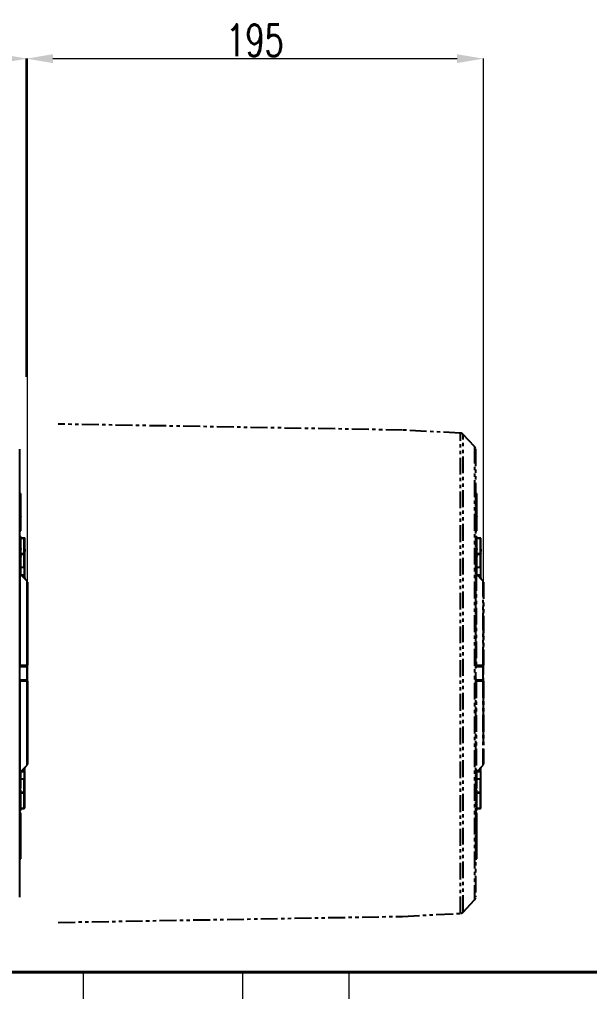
# Model space of a CAD drawing. Header units: millimetres. Extents: x 2379 to 4059, y 879 to 2067.
# Drawn here: x 3435.1 to 3649.5, y 1071.8 to 1437.6 of the extents above; entities that cross this region are included whole.
import ezdxf

# ---------------------------------------------------------------- set-up
doc = ezdxf.new("R2010")
doc.units = ezdxf.units.MM
doc.linetypes.add('PHANTOM', pattern=[12.7, 6.35, -1.27, 1.27, -1.27, 1.27, -1.27])
for name, color, linetype, lineweight in [('AM_5', 3, 'Continuous', 25), ('粗实线', 7, 'Continuous', 40), ('细实线', 3, 'Continuous', 13)]:
    doc.layers.add(name, color=color, linetype=linetype, lineweight=lineweight)
doc.styles.add('SLDTEXTSTYLE1', font='txt.shx', dxfattribs={"width": 0.7, "bigfont": 'gbcbig.shx'})
doc.dimstyles.new('SLDDIMSTYLE12$0', dxfattribs={"dimtxt": 12, "dimasz": 10, "dimexe": 0, "dimexo": 0.0625, "dimgap": 0.875, "dimtad": 1, "dimdec": 1, "dimlfac": 1.8, "dimrnd": 1e-09, "dimzin": 12, "dimdsep": 46, "dimtxsty": 'SLDTEXTSTYLE1', "dimcen": 0.09, "dimdle": 8.16, "dimclrd": 3, "dimclre": 3, "dimadec": 0, "dimazin": 3, "dimtfac": 1, "dimtdec": 1, "dimtofl": 0, "dimtmove": 0, "dimatfit": 3, "dimfxl": 0, "dimfrac": 2, "dimtolj": 1, "dimlwd": 5, "dimlwe": 5, "dimarcsym": 0})

# ---------------------------------------------------------------- blocks, each defined once
blk = doc.blocks.new('*D28')
at = {"layer": 'AM_5', "color": 3, "lineweight": 5, "transparency": 16777216}
blk.add_line((3266.08, 1303.08), (3266.08, 1422.83), dxfattribs=at)
at = {"layer": 'AM_5', "color": 3, "linetype": 'Continuous', "lineweight": 5, "transparency": 16777216}
for p, q in [((3276.08, 1422.83), (3428.08, 1422.83)), ((3438.08, 1225.93), (3438.08, 1422.83))]:
    blk.add_line(p, q, dxfattribs=at)
at = {"layer": 'AM_5', "color": 3, "transparency": 16777216}
for points in [[(3276.08, 1424.5), (3276.08, 1421.17), (3266.08, 1422.83)], [(3428.08, 1424.5), (3428.08, 1421.17), (3438.08, 1422.83)]]:
    blk.add_solid(points, dxfattribs=at)
at = {"layer": 'Defpoints', "color": 0, "transparency": 16777216}
for p in [(3438.08, 1422.83), (3266.08, 1303.02), (3438.08, 1225.87)]:
    blk.add_point(p, dxfattribs=at)
at = {"layer": 'AM_5', "color": 0, "transparency": 16777216, "insert": (3352.08, 1429.71), "char_height": 12, "attachment_point": 5, "style": 'SLDTEXTSTYLE1'}
blk.add_mtext('\\A1;175', dxfattribs=at)
blk = doc.blocks.new('*D30')
at = {"layer": 'AM_5', "color": 3, "lineweight": 5, "transparency": 16777216}
blk.add_line((3437.63, 1303.08), (3437.63, 1422.83), dxfattribs=at)
at = {"layer": 'AM_5', "color": 3, "linetype": 'Continuous', "lineweight": 5, "transparency": 16777216}
for p, q in [((3447.63, 1422.83), (3599.63, 1422.83)), ((3609.63, 1225.93), (3609.63, 1422.83))]:
    blk.add_line(p, q, dxfattribs=at)
at = {"layer": 'AM_5', "color": 3, "transparency": 16777216}
for points in [[(3447.63, 1424.5), (3447.63, 1421.17), (3437.63, 1422.83)], [(3599.63, 1424.5), (3599.63, 1421.17), (3609.63, 1422.83)]]:
    blk.add_solid(points, dxfattribs=at)
at = {"layer": 'Defpoints', "color": 0, "transparency": 16777216}
for p in [(3609.63, 1422.83), (3437.63, 1303.02), (3609.63, 1225.87)]:
    blk.add_point(p, dxfattribs=at)
at = {"layer": 'AM_5', "color": 0, "transparency": 16777216, "insert": (3523.63, 1429.71), "char_height": 12, "attachment_point": 5, "style": 'SLDTEXTSTYLE1'}
blk.add_mtext('\\A1;195', dxfattribs=at)

msp = doc.modelspace()

# ---------------------------------------------------------------- linework, layer by layer
at = {"color": 7, "linetype": 'PHANTOM', "lineweight": 25}
for p, q in [((3579.157, 1283.056), (3449.631, 1285.317)), ((3600.885, 1281.917), (3579.157, 1283.056)), ((3606.219, 1276.895), (3601.895, 1281.452)), ((3606.631, 1259.266), (3607.131, 1259.266)), ((3606.631, 1258.756), (3607.131, 1258.756)), ((3607.131, 1258.756), (3607.131, 1259.266)), ((3607.131, 1257.926), (3607.131, 1258.756)), ((3606.631, 1257.926), (3607.131, 1257.926)), ((3606.631, 1257.862), (3607.131, 1257.862)), ((3606.631, 1256.969), (3607.131, 1256.969)), ((3606.631, 1255.054), (3607.131, 1255.054)), ((3607.131, 1256.969), (3607.131, 1257.862)), ((3607.131, 1254.033), (3607.131, 1255.054)), ((3606.631, 1254.033), (3607.131, 1254.033)), ((3606.631, 1253.905), (3607.131, 1253.905)), ((3607.131, 1254.16), (3607.131, 1254.156)), ((3607.131, 1253.905), (3607.131, 1254.033)), ((3607.131, 1250.586), (3607.131, 1253.905)), ((3606.631, 1250.586), (3607.131, 1250.586)), ((3606.631, 1249.565), (3607.131, 1249.565)), ((3606.631, 1249.437), (3607.131, 1249.437)), ((3607.131, 1249.565), (3607.131, 1250.586)), ((3607.131, 1249.437), (3607.131, 1249.565)), ((3607.131, 1246.948), (3607.131, 1249.437)), ((3606.631, 1246.948), (3607.131, 1246.948)), ((3606.631, 1245.927), (3607.131, 1245.927)), ((3606.631, 1245.161), (3607.131, 1245.161)), ((3607.131, 1245.927), (3607.131, 1246.948)), ((3607.131, 1245.161), (3607.131, 1245.927)), ((3606.631, 1243.055), (3607.131, 1243.055)), ((3606.631, 1242.161), (3607.131, 1242.161)), ((3606.631, 1241.651), (3607.131, 1241.651)), ((3606.631, 1240.566), (3607.131, 1240.566)), ((3606.631, 1240.374), (3607.131, 1240.374)), ((3606.631, 1240.31), (3607.131, 1240.31)), ((3607.131, 1242.161), (3607.131, 1243.055)), ((3608.431, 1242.426), (3607.131, 1242.426)), ((3607.131, 1242.392), (3608.431, 1242.392)), ((3607.131, 1240.566), (3607.131, 1241.651)), ((3607.131, 1240.374), (3607.131, 1240.566)), ((3607.131, 1238.46), (3607.131, 1240.31)), ((3606.631, 1238.46), (3607.131, 1238.46)), ((3606.631, 1237.502), (3607.131, 1237.502)), ((3606.631, 1237.311), (3607.131, 1237.311)), ((3607.131, 1237.502), (3607.131, 1238.46)), ((3607.131, 1237.311), (3607.131, 1237.502)), ((3607.131, 1235.715), (3607.131, 1237.311)), ((3607.131, 1236.61), (3608.431, 1236.61)), ((3608.631, 1238.202), (3608.631, 1237.437)), ((3608.631, 1231.566), (3608.631, 1236.499)), ((3606.631, 1235.715), (3607.131, 1235.715)), ((3606.631, 1234.758), (3607.131, 1234.758)), ((3607.131, 1234.566), (3606.631, 1234.566)), ((3606.631, 1234.439), (3607.131, 1234.439)), ((3606.631, 1234.311), (3607.131, 1234.311)), ((3606.631, 1233.737), (3607.131, 1233.737)), ((3607.131, 1236.357), (3608.431, 1236.357)), ((3607.131, 1234.758), (3607.131, 1235.715)), ((3607.131, 1234.566), (3607.131, 1234.758)), ((3607.131, 1234.439), (3607.131, 1234.566)), ((3607.131, 1234.375), (3607.131, 1234.439)), ((3607.131, 1234.311), (3607.131, 1234.375)), ((3607.131, 1233.737), (3607.131, 1234.311)), ((3608.431, 1231.425), (3608.431, 1236.357)), ((3606.631, 1229.141), (3607.131, 1229.141)), ((3607.131, 1231.425), (3608.431, 1231.425)), ((3607.131, 1228.822), (3607.131, 1229.141)), ((3609.484, 1226.223), (3606.777, 1228.93)), ((3606.885, 1228.822), (3607.131, 1228.822)), ((3608.431, 1228.5), (3607.207, 1228.5)), ((3607.461, 1228.246), (3608.431, 1228.246)), ((3607.464, 1228.243), (3608.431, 1228.243)), ((3607.827, 1227.88), (3607.827, 1228.243)), ((3607.831, 1227.877), (3607.831, 1228.243)), ((3608.431, 1228.243), (3608.431, 1228.246)), ((3609.591, 1220.208), (3609.567, 1220.136)), ((3609.585, 1220.176), (3609.604, 1220.239)), ((3609.607, 1220.251), (3609.614, 1220.275)), ((3606.778, 1194.605), (3609.485, 1194.607)), ((3607.131, 1194.076), (3609.131, 1194.076)), ((3609.485, 1194.607), (3609.485, 1195.09)), ((3607.01, 1189.046), (3607.131, 1189.076)), ((3607.131, 1189.076), (3609.131, 1189.076)), ((3609.485, 1188.545), (3606.778, 1188.547)), ((3609.485, 1187.614), (3609.485, 1188.545)), ((3609.614, 1165.728), (3609.624, 1165.73)), ((3609.567, 1163.017), (3609.591, 1162.944)), ((3609.604, 1162.913), (3609.585, 1162.976)), ((3609.631, 1162.731), (3609.607, 1162.906)), ((3609.614, 1162.877), (3609.607, 1162.901)), ((3606.777, 1154.223), (3609.484, 1156.93)), ((3608.515, 1154.768), (3608.733, 1156.179)), ((3606.631, 1153.652), (3607.131, 1153.652)), ((3606.631, 1152.507), (3607.131, 1152.507)), ((3607.131, 1153.652), (3607.131, 1154.576)), ((3607.131, 1152.507), (3607.131, 1153.652)), ((3607.131, 1149.488), (3607.131, 1152.507)), ((3607.206, 1154.652), (3608.431, 1154.652)), ((3608.431, 1154.905), (3607.46, 1154.905)), ((3608.431, 1154.908), (3607.463, 1154.908)), ((3607.827, 1154.908), (3607.827, 1155.273)), ((3607.831, 1154.908), (3607.831, 1155.276)), ((3608.431, 1154.905), (3608.431, 1154.908)), ((3607.131, 1149.488), (3606.631, 1149.488)), ((3608.431, 1151.727), (3607.131, 1151.727)), ((3608.431, 1146.794), (3608.431, 1151.727)), ((3608.631, 1146.653), (3608.631, 1151.585)), ((3606.631, 1148.2), (3607.131, 1148.2)), ((3606.631, 1147.675), (3607.131, 1147.675)), ((3606.631, 1146.828), (3607.131, 1146.828)), ((3607.131, 1146.828), (3607.131, 1147.675)), ((3607.131, 1144.153), (3607.131, 1146.828)), ((3607.131, 1146.794), (3608.431, 1146.794)), ((3607.131, 1146.541), (3608.431, 1146.541)), ((3608.631, 1143.514), (3608.631, 1146.653)), ((3606.631, 1144.153), (3607.131, 1144.153)), ((3608.631, 1140.925), (3608.631, 1143.514)), ((3606.631, 1139.968), (3607.131, 1139.968)), ((3606.631, 1139.008), (3607.131, 1139.008)), ((3606.631, 1137.865), (3607.131, 1137.865)), ((3607.131, 1140.76), (3608.431, 1140.76)), ((3607.131, 1140.725), (3608.431, 1140.725)), ((3607.131, 1135.404), (3607.131, 1137.865)), ((3606.631, 1135.404), (3607.131, 1135.404)), ((3606.631, 1134.259), (3607.131, 1134.259)), ((3607.131, 1134.259), (3607.131, 1135.404)), ((3607.131, 1131.241), (3607.131, 1134.259)), ((3606.631, 1131.241), (3607.131, 1131.241)), ((3606.631, 1129.962), (3607.131, 1129.962)), ((3606.631, 1128.717), (3607.131, 1128.717)), ((3606.631, 1125.309), (3607.131, 1125.309)), ((3607.131, 1121.697), (3607.131, 1125.309)), ((3606.631, 1121.697), (3607.131, 1121.697)), ((3601.895, 1101.701), (3606.219, 1106.257)), ((3579.157, 1100.097), (3600.885, 1101.235)), ((3449.631, 1097.836), (3579.157, 1100.097))]:
    msp.add_line(p, q, dxfattribs=at)
at = {"color": 7, "linetype": 'Continuous', "lineweight": 25}
for p, q in [((3435.082, 1259.266), (3435.582, 1259.266)), ((3435.082, 1258.756), (3435.582, 1258.756)), ((3435.582, 1258.756), (3435.582, 1259.266)), ((3435.582, 1257.926), (3435.582, 1258.756)), ((3435.082, 1257.926), (3435.582, 1257.926)), ((3435.082, 1257.862), (3435.582, 1257.862)), ((3435.082, 1256.969), (3435.582, 1256.969)), ((3435.082, 1255.054), (3435.582, 1255.054)), ((3435.582, 1256.969), (3435.582, 1257.862)), ((3435.582, 1254.033), (3435.582, 1255.054)), ((3435.082, 1254.033), (3435.582, 1254.033)), ((3435.082, 1253.905), (3435.582, 1253.905)), ((3435.582, 1254.16), (3435.582, 1254.156)), ((3435.582, 1253.905), (3435.582, 1254.033)), ((3435.582, 1250.586), (3435.582, 1253.905)), ((3435.082, 1250.586), (3435.582, 1250.586)), ((3435.082, 1249.565), (3435.582, 1249.565)), ((3435.082, 1249.437), (3435.582, 1249.437)), ((3435.582, 1249.565), (3435.582, 1250.586)), ((3435.582, 1249.437), (3435.582, 1249.565)), ((3435.582, 1246.948), (3435.582, 1249.437)), ((3435.082, 1246.948), (3435.582, 1246.948)), ((3435.082, 1245.927), (3435.582, 1245.927)), ((3435.082, 1245.161), (3435.582, 1245.161)), ((3435.582, 1245.927), (3435.582, 1246.948)), ((3435.582, 1245.161), (3435.582, 1245.927)), ((3435.082, 1243.055), (3435.582, 1243.055)), ((3435.082, 1242.161), (3435.582, 1242.161)), ((3435.082, 1241.651), (3435.582, 1241.651)), ((3435.082, 1240.566), (3435.582, 1240.566)), ((3435.082, 1240.374), (3435.582, 1240.374)), ((3435.082, 1240.31), (3435.582, 1240.31)), ((3435.582, 1242.161), (3435.582, 1243.055)), ((3436.882, 1242.426), (3435.582, 1242.426)), ((3435.582, 1242.392), (3436.882, 1242.392)), ((3435.582, 1240.566), (3435.582, 1241.651)), ((3435.582, 1240.374), (3435.582, 1240.566)), ((3435.582, 1238.46), (3435.582, 1240.31)), ((3435.082, 1238.46), (3435.582, 1238.46)), ((3435.082, 1237.502), (3435.582, 1237.502)), ((3435.082, 1237.311), (3435.582, 1237.311)), ((3435.582, 1237.502), (3435.582, 1238.46)), ((3435.582, 1237.311), (3435.582, 1237.502)), ((3435.582, 1235.715), (3435.582, 1237.311)), ((3435.582, 1236.61), (3436.882, 1236.61)), ((3437.082, 1238.202), (3437.082, 1237.437)), ((3437.082, 1231.566), (3437.082, 1236.499)), ((3435.082, 1235.715), (3435.582, 1235.715)), ((3435.082, 1234.758), (3435.582, 1234.758)), ((3435.582, 1234.566), (3435.082, 1234.566)), ((3435.082, 1234.439), (3435.582, 1234.439)), ((3435.082, 1234.311), (3435.582, 1234.311)), ((3435.082, 1233.737), (3435.582, 1233.737)), ((3435.582, 1236.357), (3436.882, 1236.357)), ((3435.582, 1234.758), (3435.582, 1235.715)), ((3435.582, 1234.566), (3435.582, 1234.758)), ((3435.582, 1234.439), (3435.582, 1234.566)), ((3435.582, 1234.375), (3435.582, 1234.439)), ((3435.582, 1234.311), (3435.582, 1234.375)), ((3435.582, 1233.737), (3435.582, 1234.311)), ((3436.882, 1231.425), (3436.882, 1236.357)), ((3435.082, 1229.141), (3435.582, 1229.141)), ((3435.582, 1231.425), (3436.882, 1231.425)), ((3435.582, 1228.822), (3435.582, 1229.141)), ((3437.936, 1226.223), (3435.229, 1228.93)), ((3435.337, 1228.822), (3435.582, 1228.822)), ((3436.882, 1228.5), (3435.659, 1228.5)), ((3435.912, 1228.246), (3436.882, 1228.246)), ((3435.916, 1228.243), (3436.882, 1228.243)), ((3436.279, 1227.88), (3436.279, 1228.243)), ((3436.282, 1227.877), (3436.282, 1228.243)), ((3436.882, 1228.243), (3436.882, 1228.246)), ((3438.043, 1220.208), (3438.018, 1220.136)), ((3438.037, 1220.176), (3438.055, 1220.239)), ((3438.059, 1220.251), (3438.066, 1220.275)), ((3435.229, 1194.605), (3437.936, 1194.607)), ((3435.583, 1194.076), (3437.583, 1194.076)), ((3437.936, 1194.607), (3437.936, 1195.09)), ((3435.461, 1189.046), (3435.583, 1189.076)), ((3435.583, 1189.076), (3437.583, 1189.076)), ((3437.936, 1188.545), (3435.229, 1188.547)), ((3437.936, 1187.614), (3437.936, 1188.545)), ((3438.066, 1165.728), (3438.076, 1165.73)), ((3438.018, 1163.017), (3438.043, 1162.944)), ((3438.055, 1162.913), (3438.037, 1162.976)), ((3438.082, 1162.731), (3438.058, 1162.906)), ((3438.066, 1162.877), (3438.059, 1162.901)), ((3435.229, 1154.223), (3437.936, 1156.93)), ((3436.967, 1154.768), (3437.185, 1156.179)), ((3435.082, 1153.652), (3435.582, 1153.652)), ((3435.082, 1152.507), (3435.582, 1152.507)), ((3435.582, 1153.652), (3435.582, 1154.576)), ((3435.582, 1152.507), (3435.582, 1153.652)), ((3435.582, 1149.488), (3435.582, 1152.507)), ((3435.658, 1154.652), (3436.882, 1154.652)), ((3436.882, 1154.905), (3435.911, 1154.905)), ((3436.882, 1154.908), (3435.915, 1154.908)), ((3436.279, 1154.908), (3436.279, 1155.273)), ((3436.282, 1154.908), (3436.282, 1155.276)), ((3436.882, 1154.905), (3436.882, 1154.908)), ((3435.582, 1149.488), (3435.082, 1149.488)), ((3436.882, 1151.727), (3435.582, 1151.727)), ((3436.882, 1146.794), (3436.882, 1151.727)), ((3437.082, 1146.653), (3437.082, 1151.585)), ((3435.082, 1148.2), (3435.582, 1148.2)), ((3435.082, 1147.675), (3435.582, 1147.675)), ((3435.082, 1146.828), (3435.582, 1146.828)), ((3435.582, 1146.828), (3435.582, 1147.675)), ((3435.582, 1144.153), (3435.582, 1146.828)), ((3435.582, 1146.794), (3436.882, 1146.794)), ((3435.582, 1146.541), (3436.882, 1146.541)), ((3437.082, 1143.514), (3437.082, 1146.653)), ((3435.082, 1144.153), (3435.582, 1144.153)), ((3437.082, 1140.925), (3437.082, 1143.514)), ((3435.082, 1139.968), (3435.582, 1139.968)), ((3435.082, 1139.008), (3435.582, 1139.008)), ((3435.082, 1137.865), (3435.582, 1137.865)), ((3435.582, 1140.76), (3436.882, 1140.76)), ((3435.582, 1140.725), (3436.882, 1140.725)), ((3435.582, 1135.404), (3435.582, 1137.865)), ((3435.082, 1135.404), (3435.582, 1135.404)), ((3435.082, 1134.259), (3435.582, 1134.259)), ((3435.582, 1134.259), (3435.582, 1135.404)), ((3435.582, 1131.241), (3435.582, 1134.259)), ((3435.082, 1131.241), (3435.582, 1131.241)), ((3435.082, 1129.962), (3435.582, 1129.962)), ((3435.082, 1128.717), (3435.582, 1128.717)), ((3435.082, 1125.309), (3435.582, 1125.309)), ((3435.582, 1121.697), (3435.582, 1125.309)), ((3435.082, 1121.697), (3435.582, 1121.697))]:
    msp.add_line(p, q, dxfattribs=at)
at = {"color": 7, "linetype": 'PHANTOM', "lineweight": 25, "flags": 128}
for points in [[(3600.885, 1101.235), (3600.885, 1101.244), (3600.885, 1101.496), (3600.885, 1102.098), (3600.885, 1103.046), (3600.886, 1104.338), (3600.886, 1105.968), (3600.886, 1107.931), (3600.886, 1110.217), (3600.886, 1112.819), (3600.886, 1115.727), (3600.886, 1118.928), (3600.886, 1122.412), (3600.886, 1126.163), (3600.886, 1130.169), (3600.886, 1134.412), (3600.886, 1138.877), (3600.886, 1143.546), (3600.886, 1148.402), (3600.886, 1153.425), (3600.886, 1158.596), (3600.886, 1163.895), (3600.886, 1169.301), (3600.886, 1174.794), (3600.886, 1180.352), (3600.886, 1185.953), (3600.886, 1191.576), (3600.886, 1197.199), (3600.886, 1202.8), (3600.886, 1208.358), (3600.886, 1213.851), (3600.886, 1219.257), (3600.886, 1224.556), (3600.886, 1229.727), (3600.886, 1234.75), (3600.886, 1239.606), (3600.886, 1244.275), (3600.886, 1248.74), (3600.886, 1252.984), (3600.886, 1256.989), (3600.886, 1260.74), (3600.886, 1264.224), (3600.886, 1267.425), (3600.886, 1270.333), (3600.886, 1272.935), (3600.886, 1275.222), (3600.886, 1277.184), (3600.886, 1278.814), (3600.885, 1280.106), (3600.885, 1281.055), (3600.885, 1281.656), (3600.885, 1281.908), (3600.885, 1281.917)], [(3601.895, 1101.701), (3601.895, 1101.712), (3601.895, 1101.985), (3601.895, 1102.618), (3601.895, 1103.609), (3601.895, 1104.955), (3601.895, 1106.649), (3601.895, 1108.685), (3601.895, 1111.054), (3601.895, 1113.748), (3601.895, 1116.755), (3601.895, 1120.063), (3601.895, 1123.659), (3601.895, 1127.529), (3601.895, 1131.656), (3601.895, 1136.025), (3601.895, 1140.617), (3601.895, 1145.415), (3601.895, 1150.398), (3601.895, 1155.547), (3601.895, 1160.841), (3601.895, 1166.259), (3601.895, 1171.778), (3601.895, 1177.378), (3601.895, 1183.034), (3601.895, 1188.725), (3601.895, 1194.427), (3601.895, 1200.118), (3601.895, 1205.775), (3601.895, 1211.374), (3601.895, 1216.894), (3601.895, 1222.311), (3601.895, 1227.605), (3601.895, 1232.754), (3601.895, 1237.738), (3601.895, 1242.535), (3601.895, 1247.127), (3601.895, 1251.496), (3601.895, 1255.623), (3601.895, 1259.493), (3601.895, 1263.089), (3601.895, 1266.397), (3601.895, 1269.404), (3601.895, 1272.098), (3601.895, 1274.468), (3601.895, 1276.504), (3601.895, 1278.198), (3601.895, 1279.543), (3601.895, 1280.534), (3601.895, 1281.167), (3601.895, 1281.44), (3601.895, 1281.452)], [(3606.219, 1276.895), (3606.219, 1276.888), (3606.219, 1276.634), (3606.219, 1276.022), (3606.219, 1275.055), (3606.219, 1273.737), (3606.219, 1272.072), (3606.219, 1270.069), (3606.219, 1267.736), (3606.219, 1265.081), (3606.219, 1262.118), (3606.219, 1258.857), (3606.219, 1255.313), (3606.219, 1251.501), (3606.219, 1247.437), (3606.219, 1243.137), (3606.219, 1238.62), (3606.219, 1233.906), (3606.219, 1229.013), (3606.219, 1223.963), (3606.219, 1218.776), (3606.219, 1213.475), (3606.219, 1208.081), (3606.219, 1202.618), (3606.219, 1197.109), (3606.219, 1191.576), (3606.219, 1186.043), (3606.219, 1180.534), (3606.219, 1175.071), (3606.219, 1169.678), (3606.219, 1164.376), (3606.219, 1159.19), (3606.219, 1154.139), (3606.219, 1149.246), (3606.219, 1144.532), (3606.219, 1140.015), (3606.219, 1135.716), (3606.219, 1131.651), (3606.219, 1127.839), (3606.219, 1124.295), (3606.219, 1121.035), (3606.219, 1118.071), (3606.219, 1115.417), (3606.219, 1113.083), (3606.219, 1111.08), (3606.219, 1109.416), (3606.219, 1108.097), (3606.219, 1107.13), (3606.219, 1106.518), (3606.219, 1106.265), (3606.219, 1106.257)], [(3608.431, 1242.392), (3608.431, 1242.409), (3608.431, 1242.42), (3608.431, 1242.426), (3608.431, 1242.426)], [(3608.431, 1236.61), (3608.431, 1237.448), (3608.431, 1238.257), (3608.431, 1239.034), (3608.431, 1239.779), (3608.431, 1240.488), (3608.431, 1241.161), (3608.431, 1241.796), (3608.431, 1242.392)], [(3608.431, 1236.61), (3608.47, 1236.608), (3608.507, 1236.602), (3608.542, 1236.592), (3608.572, 1236.578), (3608.597, 1236.561), (3608.615, 1236.541), (3608.627, 1236.52), (3608.631, 1236.499)], [(3608.431, 1236.357), (3608.431, 1236.383), (3608.431, 1236.413), (3608.431, 1236.446), (3608.431, 1236.479), (3608.431, 1236.514), (3608.431, 1236.548), (3608.431, 1236.58), (3608.431, 1236.61)], [(3608.431, 1231.425), (3608.431, 1231.127), (3608.431, 1230.797), (3608.431, 1230.442), (3608.431, 1230.066), (3608.431, 1229.678), (3608.431, 1229.282), (3608.431, 1228.888), (3608.431, 1228.5)], [(3606.777, 1228.93), (3606.777, 1228.848), (3606.777, 1228.406), (3606.777, 1227.583), (3606.777, 1226.387), (3606.777, 1224.833), (3606.777, 1222.934), (3606.777, 1220.712), (3606.778, 1218.189), (3606.778, 1215.39), (3606.778, 1212.346), (3606.778, 1209.087), (3606.778, 1205.647), (3606.778, 1202.062), (3606.778, 1198.369), (3606.778, 1194.605)], [(3608.431, 1228.305), (3608.431, 1228.325), (3608.431, 1228.347), (3608.431, 1228.37), (3608.431, 1228.395), (3608.431, 1228.421), (3608.431, 1228.448), (3608.431, 1228.474), (3608.431, 1228.5)], [(3608.431, 1228.246), (3608.431, 1228.248), (3608.431, 1228.251), (3608.431, 1228.256), (3608.431, 1228.263), (3608.431, 1228.271), (3608.431, 1228.281), (3608.431, 1228.292), (3608.431, 1228.305)], [(3608.734, 1226.973), (3608.595, 1228.113), (3608.568, 1228.297)], [(3609.485, 1195.09), (3609.485, 1198.072), (3609.485, 1201.471), (3609.485, 1204.768), (3609.485, 1207.932), (3609.485, 1210.928), (3609.485, 1213.728), (3609.485, 1216.301), (3609.485, 1218.622), (3609.485, 1220.668), (3609.485, 1222.417), (3609.485, 1223.852), (3609.485, 1224.957), (3609.484, 1225.723), (3609.484, 1226.14), (3609.484, 1226.223)], [(3609.342, 1194.123), (3609.342, 1191.576), (3609.342, 1189.028)], [(3606.778, 1188.547), (3606.778, 1184.784), (3606.778, 1181.09), (3606.778, 1177.505), (3606.778, 1174.065), (3606.778, 1170.806), (3606.778, 1167.762), (3606.778, 1164.964), (3606.777, 1162.44), (3606.777, 1160.218), (3606.777, 1158.32), (3606.777, 1156.765), (3606.777, 1155.57), (3606.777, 1154.747), (3606.777, 1154.304), (3606.777, 1154.223)], [(3609.484, 1156.93), (3609.484, 1157.012), (3609.484, 1157.429), (3609.485, 1158.195), (3609.485, 1159.3), (3609.485, 1160.735), (3609.485, 1162.484), (3609.485, 1164.53), (3609.485, 1166.851), (3609.485, 1169.425), (3609.485, 1172.224), (3609.485, 1175.221), (3609.485, 1178.384), (3609.485, 1181.682), (3609.485, 1185.08), (3609.485, 1187.614)], [(3608.431, 1154.846), (3608.431, 1154.859), (3608.431, 1154.871), (3608.431, 1154.88), (3608.431, 1154.889), (3608.431, 1154.895), (3608.431, 1154.9), (3608.431, 1154.904), (3608.431, 1154.905)], [(3608.431, 1154.652), (3608.431, 1154.677), (3608.431, 1154.704), (3608.431, 1154.73), (3608.431, 1154.756), (3608.431, 1154.781), (3608.431, 1154.805), (3608.431, 1154.827), (3608.431, 1154.846)], [(3608.431, 1154.652), (3608.431, 1154.264), (3608.431, 1153.869), (3608.431, 1153.474), (3608.431, 1153.085), (3608.431, 1152.71), (3608.431, 1152.354), (3608.431, 1152.025), (3608.431, 1151.727)], [(3608.431, 1146.541), (3608.431, 1146.571), (3608.431, 1146.604), (3608.431, 1146.638), (3608.431, 1146.672), (3608.431, 1146.706), (3608.431, 1146.738), (3608.431, 1146.768), (3608.431, 1146.794)], [(3608.431, 1146.541), (3608.47, 1146.543), (3608.507, 1146.549), (3608.542, 1146.56), (3608.572, 1146.574), (3608.597, 1146.591), (3608.615, 1146.61), (3608.627, 1146.631), (3608.631, 1146.653)], [(3608.431, 1140.76), (3608.431, 1141.355), (3608.431, 1141.99), (3608.431, 1142.663), (3608.431, 1143.373), (3608.431, 1144.117), (3608.431, 1144.894), (3608.431, 1145.703), (3608.431, 1146.541)], [(3608.431, 1140.784), (3608.431, 1140.762), (3608.431, 1140.744), (3608.431, 1140.732), (3608.431, 1140.726), (3608.431, 1140.725)], [(3608.431, 1140.725), (3608.431, 1140.726), (3608.431, 1140.731), (3608.431, 1140.743), (3608.431, 1140.76)]]:
    msp.add_lwpolyline(points, dxfattribs=at)
at = {"color": 7, "linetype": 'Continuous', "lineweight": 25, "flags": 128}
for points in [[(3436.882, 1242.392), (3436.882, 1242.409), (3436.882, 1242.42), (3436.882, 1242.426), (3436.882, 1242.426)], [(3436.882, 1236.61), (3436.882, 1237.448), (3436.882, 1238.257), (3436.882, 1239.034), (3436.882, 1239.779), (3436.882, 1240.488), (3436.882, 1241.161), (3436.882, 1241.796), (3436.882, 1242.392)], [(3436.882, 1236.61), (3436.921, 1236.608), (3436.959, 1236.602), (3436.993, 1236.592), (3437.024, 1236.578), (3437.049, 1236.561), (3437.067, 1236.541), (3437.078, 1236.52), (3437.082, 1236.499)], [(3436.882, 1236.357), (3436.882, 1236.383), (3436.882, 1236.413), (3436.882, 1236.446), (3436.882, 1236.479), (3436.882, 1236.514), (3436.882, 1236.548), (3436.882, 1236.58), (3436.882, 1236.61)], [(3436.882, 1231.425), (3436.882, 1231.127), (3436.882, 1230.797), (3436.882, 1230.442), (3436.882, 1230.066), (3436.882, 1229.678), (3436.882, 1229.282), (3436.882, 1228.888), (3436.882, 1228.5)], [(3435.229, 1228.93), (3435.229, 1228.848), (3435.229, 1228.406), (3435.229, 1227.583), (3435.229, 1226.387), (3435.229, 1224.833), (3435.229, 1222.934), (3435.229, 1220.712), (3435.229, 1218.189), (3435.229, 1215.39), (3435.229, 1212.346), (3435.229, 1209.087), (3435.229, 1205.647), (3435.229, 1202.062), (3435.229, 1198.369), (3435.229, 1194.605)], [(3436.882, 1228.305), (3436.882, 1228.325), (3436.882, 1228.347), (3436.882, 1228.37), (3436.882, 1228.395), (3436.882, 1228.421), (3436.882, 1228.448), (3436.882, 1228.474), (3436.882, 1228.5)], [(3436.882, 1228.246), (3436.882, 1228.248), (3436.882, 1228.251), (3436.882, 1228.256), (3436.882, 1228.263), (3436.882, 1228.271), (3436.882, 1228.281), (3436.882, 1228.292), (3436.882, 1228.305)], [(3437.186, 1226.973), (3437.047, 1228.113), (3437.019, 1228.297)], [(3437.936, 1195.09), (3437.936, 1198.072), (3437.936, 1201.471), (3437.936, 1204.768), (3437.936, 1207.932), (3437.936, 1210.928), (3437.936, 1213.728), (3437.936, 1216.301), (3437.936, 1218.622), (3437.936, 1220.668), (3437.936, 1222.417), (3437.936, 1223.852), (3437.936, 1224.957), (3437.936, 1225.723), (3437.936, 1226.14), (3437.936, 1226.223)], [(3437.794, 1194.123), (3437.794, 1191.576), (3437.794, 1189.028)], [(3435.229, 1188.547), (3435.229, 1184.784), (3435.229, 1181.09), (3435.229, 1177.505), (3435.229, 1174.065), (3435.229, 1170.806), (3435.229, 1167.762), (3435.229, 1164.964), (3435.229, 1162.44), (3435.229, 1160.218), (3435.229, 1158.32), (3435.229, 1156.765), (3435.229, 1155.57), (3435.229, 1154.747), (3435.229, 1154.304), (3435.229, 1154.223)], [(3437.936, 1156.93), (3437.936, 1157.012), (3437.936, 1157.429), (3437.936, 1158.195), (3437.936, 1159.3), (3437.936, 1160.735), (3437.936, 1162.484), (3437.936, 1164.53), (3437.936, 1166.851), (3437.936, 1169.425), (3437.936, 1172.224), (3437.936, 1175.221), (3437.936, 1178.384), (3437.936, 1181.682), (3437.936, 1185.08), (3437.936, 1187.614)], [(3436.882, 1154.846), (3436.882, 1154.859), (3436.882, 1154.871), (3436.882, 1154.88), (3436.882, 1154.889), (3436.882, 1154.895), (3436.882, 1154.9), (3436.882, 1154.904), (3436.882, 1154.905)], [(3436.882, 1154.652), (3436.882, 1154.677), (3436.882, 1154.704), (3436.882, 1154.73), (3436.882, 1154.756), (3436.882, 1154.781), (3436.882, 1154.805), (3436.882, 1154.827), (3436.882, 1154.846)], [(3436.882, 1154.652), (3436.882, 1154.264), (3436.882, 1153.869), (3436.882, 1153.474), (3436.882, 1153.085), (3436.882, 1152.71), (3436.882, 1152.354), (3436.882, 1152.025), (3436.882, 1151.727)], [(3436.882, 1146.541), (3436.882, 1146.571), (3436.882, 1146.604), (3436.882, 1146.638), (3436.882, 1146.672), (3436.882, 1146.706), (3436.882, 1146.738), (3436.882, 1146.768), (3436.882, 1146.794)], [(3436.882, 1146.541), (3436.921, 1146.543), (3436.959, 1146.549), (3436.993, 1146.56), (3437.024, 1146.574), (3437.049, 1146.591), (3437.067, 1146.61), (3437.078, 1146.631), (3437.082, 1146.653)], [(3436.882, 1140.76), (3436.882, 1141.355), (3436.882, 1141.99), (3436.882, 1142.663), (3436.882, 1143.373), (3436.882, 1144.117), (3436.882, 1144.894), (3436.882, 1145.703), (3436.882, 1146.541)], [(3436.882, 1140.784), (3436.882, 1140.762), (3436.882, 1140.744), (3436.882, 1140.732), (3436.882, 1140.726), (3436.882, 1140.725)], [(3436.882, 1140.725), (3436.882, 1140.726), (3436.882, 1140.731), (3436.882, 1140.743), (3436.882, 1140.76)]]:
    msp.add_lwpolyline(points, dxfattribs=at)
at = {"color": 7, "linetype": 'Continuous', "lineweight": 25}
for centre, radius, start, end in [((3436.898, 1242.207), 0.185, 5.85572, 94.84996), ((3436.907, 1236.534), 0.179, 261.95044, 348.57855), ((3436.907, 1231.601), 0.179, 261.95044, 348.57855), ((3436.929, 1228.273), 0.232, 48.45882, 101.56135), ((3436.882, 1228.446), 0.2, 269.98753, 359.98753), ((3436.882, 1228.443), 0.2, 270, 360), ((3435.583, 1193.576), 0.5, 89.99997, 180), ((3437.583, 1194.576), 0.5, 270, 360), ((3437.954, 1194.331), 0.277, 62.37638, 93.77215), ((3435.583, 1189.576), 0.5, 180, 270.00004), ((3437.583, 1188.576), 0.5, 360, 90), ((3437.954, 1188.821), 0.277, 266.22785, 297.62362), ((3436.882, 1154.708), 0.2, 360, 90), ((3436.882, 1154.705), 0.2, 0.01246, 90.01247), ((3436.929, 1154.878), 0.232, 258.43864, 311.54119), ((3436.907, 1151.55), 0.179, 11.42145, 98.04956), ((3436.907, 1146.618), 0.179, 11.42145, 98.04956), ((3436.898, 1140.944), 0.185, 265.15004, 354.14429)]:
    msp.add_arc(centre, radius, start, end, dxfattribs=at)
at = {"color": 7, "linetype": 'PHANTOM', "lineweight": 25}
for centre, radius, start, end in [((3608.446, 1242.207), 0.185, 5.85572, 94.84996), ((3608.456, 1236.534), 0.179, 261.95044, 348.57855), ((3608.456, 1231.601), 0.179, 261.95044, 348.57855), ((3608.477, 1228.273), 0.232, 48.45882, 101.56135), ((3608.431, 1228.446), 0.2, 269.98753, 359.98753), ((3608.431, 1228.443), 0.2, 270, 360), ((3607.131, 1193.576), 0.5, 89.99997, 180), ((3609.131, 1194.576), 0.5, 270, 360), ((3609.503, 1194.331), 0.277, 62.37638, 93.77215), ((3607.131, 1189.576), 0.5, 180, 270.00004), ((3609.131, 1188.576), 0.5, 360, 90), ((3609.503, 1188.821), 0.277, 266.22785, 297.62362), ((3608.431, 1154.708), 0.2, 360, 90), ((3608.431, 1154.705), 0.2, 0.01246, 90.01247), ((3608.477, 1154.878), 0.232, 258.43864, 311.54119), ((3608.456, 1151.55), 0.179, 11.42145, 98.04956), ((3608.456, 1146.618), 0.179, 11.42145, 98.04956), ((3608.446, 1140.944), 0.185, 265.15004, 354.14429)]:
    msp.add_arc(centre, radius, start, end, dxfattribs=at)
for points, knots in [([(3601.901, 1281.423), (3601.864, 1281.469), (3601.721, 1281.643), (3601.374, 1281.842), (3601.054, 1281.885), (3600.898, 1281.905)], [0, 0, 0, 0, 0.1560443, 0.589322, 1, 1, 1, 1]), ([(3606.602, 1276.141), (3606.568, 1276.281), (3606.506, 1276.534), (3606.339, 1276.732), (3606.264, 1276.821)], [0, 0, 0, 0, 0.5529909, 1, 1, 1, 1]), ([(3606.631, 1275.856), (3606.631, 1275.798), (3606.631, 1275.682), (3606.631, 1274.325), (3606.631, 1272.115), (3606.631, 1268.991), (3606.631, 1265.013), (3606.631, 1260.217), (3606.631, 1254.659), (3606.631, 1248.4), (3606.631, 1241.509), (3606.631, 1234.064), (3606.631, 1226.147), (3606.631, 1217.846), (3606.631, 1209.253), (3606.631, 1200.464), (3606.631, 1194.539), (3606.631, 1191.576)], [0, 0, 0, 0, 0.0663505, 0.1330398, 0.199729, 0.2664183, 0.3331075, 0.3997968, 0.466486, 0.5331753, 0.5998645, 0.6665538, 0.733243, 0.7999323, 0.8666215, 0.9333108, 1, 1, 1, 1]), ([(3607.131, 1255.054), (3607.131, 1255.316), (3607.131, 1255.772), (3607.131, 1256.323), (3607.131, 1256.641), (3607.131, 1256.782), (3607.131, 1256.853), (3607.131, 1256.913), (3607.131, 1256.95), (3607.131, 1256.969)], [0, 0, 0, 0, 0.4018451, 0.700925, 0.8501447, 0.9000038, 0.92545, 0.9625731, 1, 1, 1, 1]), ([(3607.131, 1250.459), (3607.131, 1250.914), (3607.131, 1251.752), (3607.131, 1252.573), (3607.131, 1252.948)], [0, 0, 0, 0, 0.5444227, 1, 1, 1, 1]), ([(3607.131, 1250.586), (3607.131, 1250.568), (3607.131, 1250.532), (3607.131, 1250.474), (3607.131, 1250.416), (3607.131, 1250.388), (3607.131, 1250.39), (3607.131, 1250.391)], [0, 0, 0, 0, 0.1133857, 0.2261004, 0.4521085, 0.9035522, 1, 1, 1, 1]), ([(3607.131, 1241.651), (3607.131, 1241.666), (3607.131, 1241.754), (3607.131, 1241.841), (3607.131, 1241.912)], [0, 0, 0, 0, 0.1741084, 1, 1, 1, 1]), ([(3608.616, 1242.28), (3608.614, 1242.29), (3608.61, 1242.311), (3608.595, 1242.34), (3608.575, 1242.366), (3608.549, 1242.388), (3608.521, 1242.405), (3608.49, 1242.417), (3608.46, 1242.425), (3608.44, 1242.426), (3608.431, 1242.426)], [0, 0, 0, 0, 0.1371732, 0.2714331, 0.4024836, 0.5300389, 0.6538238, 0.7735757, 0.8890458, 1, 1, 1, 1]), ([(3607.131, 1238.46), (3607.131, 1238.435), (3607.131, 1238.398), (3607.131, 1238.347), (3607.131, 1238.301), (3607.131, 1238.252), (3607.131, 1238.175), (3607.131, 1238.121), (3607.131, 1238.133), (3607.131, 1238.14)], [0, 0, 0, 0, 0.0628935, 0.0931861, 0.1255191, 0.1834586, 0.2508615, 0.5002621, 1, 1, 1, 1]), ([(3607.131, 1235.715), (3607.131, 1235.7), (3607.131, 1235.673), (3607.131, 1235.634), (3607.131, 1235.601), (3607.131, 1235.545), (3607.131, 1235.485), (3607.131, 1235.451), (3607.131, 1235.457), (3607.131, 1235.459)], [0, 0, 0, 0, 0.0518131, 0.0882956, 0.1299462, 0.1775457, 0.3534829, 0.7059159, 1, 1, 1, 1]), ([(3607.131, 1229.141), (3607.131, 1229.66), (3607.131, 1230.689), (3607.131, 1232.233), (3607.131, 1233.231), (3607.131, 1233.737)], [0, 0, 0, 0, 0.3347977, 0.6633059, 1, 1, 1, 1]), ([(3608.631, 1228.446), (3608.631, 1228.719), (3608.631, 1229.273), (3608.631, 1230.126), (3608.631, 1230.927), (3608.631, 1231.355), (3608.631, 1231.566)], [0, 0, 0, 0, 0.245589, 0.5, 0.754411, 1, 1, 1, 1]), ([(3609.631, 1225.869), (3609.631, 1225.825), (3609.631, 1225.734), (3609.631, 1224.991), (3609.631, 1223.556), (3609.631, 1221.01), (3609.631, 1217.466), (3609.631, 1213.74), (3609.631, 1210.202), (3609.631, 1206.429), (3609.631, 1202.518), (3609.631, 1198.566), (3609.631, 1195.894), (3609.631, 1194.576)], [0, 0, 0, 0, 0.0782769, 0.15871, 0.2411685, 0.3693291, 0.4998887, 0.586965, 0.6733385, 0.7588314, 0.8412717, 0.9217141, 1, 1, 1, 1]), ([(3609.631, 1220.421), (3609.631, 1220.553), (3609.631, 1220.817), (3609.631, 1221.179), (3609.631, 1221.515), (3609.631, 1221.822), (3609.631, 1222.101), (3609.631, 1222.351), (3609.631, 1222.502), (3609.631, 1222.606), (3609.631, 1222.722), (3609.631, 1222.876), (3609.631, 1223.017), (3609.631, 1223.223), (3609.631, 1223.262), (3609.631, 1223.294)], [0, 0, 0, 0, 0.0714438, 0.1428837, 0.2143199, 0.285763, 0.3572067, 0.4286378, 0.5000556, 0.5040645, 0.5360484, 0.6252562, 0.6932376, 0.7500931, 1, 1, 1, 1]), ([(3609.561, 1220.132), (3609.578, 1220.17), (3609.62, 1220.261), (3609.627, 1220.362), (3609.631, 1220.421)], [0, 0, 0, 0, 0.4097539, 1, 1, 1, 1]), ([(3609.631, 1220.421), (3609.631, 1220.373), (3609.631, 1220.323), (3609.614, 1220.275), (3609.613, 1220.273)], [0, 0, 0, 0, 0.946273, 1, 1, 1, 1]), ([(3606.76, 1194.163), (3606.783, 1194.148), (3606.841, 1194.109), (3606.945, 1194.107), (3607.01, 1194.106)], [0, 0, 0, 0, 0.3808157, 1, 1, 1, 1]), ([(3607.131, 1194.076), (3607.09, 1194.082), (3607.011, 1194.092), (3606.915, 1194.17), (3606.849, 1194.269), (3606.809, 1194.361), (3606.785, 1194.457), (3606.777, 1194.541), (3606.777, 1194.584), (3606.778, 1194.605)], [0, 0, 0, 0, 0.2865456, 0.5610687, 0.6891901, 0.8054766, 0.906505, 0.9531764, 1, 1, 1, 1]), ([(3609.131, 1194.076), (3609.177, 1194.083), (3609.251, 1194.095), (3609.335, 1194.163), (3609.393, 1194.234), (3609.437, 1194.318), (3609.479, 1194.442), (3609.482, 1194.542), (3609.485, 1194.607)], [0, 0, 0, 0, 0.238585, 0.3787456, 0.4999975, 0.6362115, 0.761415, 1, 1, 1, 1]), ([(3606.631, 1191.576), (3606.631, 1188.613), (3606.631, 1182.688), (3606.631, 1173.899), (3606.631, 1165.306), (3606.631, 1157.005), (3606.631, 1149.088), (3606.631, 1141.643), (3606.631, 1134.753), (3606.631, 1128.494), (3606.631, 1122.936), (3606.631, 1118.14), (3606.631, 1114.161), (3606.631, 1111.037), (3606.631, 1108.827), (3606.631, 1107.469), (3606.631, 1107.354), (3606.631, 1107.296)], [0, 0, 0, 0, 0.066684, 0.133368, 0.200052, 0.266736, 0.33342, 0.400104, 0.466788, 0.533472, 0.600156, 0.66684, 0.7335241, 0.8002081, 0.8668921, 0.9335761, 1, 1, 1, 1]), ([(3607.01, 1189.046), (3606.945, 1189.045), (3606.841, 1189.043), (3606.783, 1189.004), (3606.76, 1188.989)], [0, 0, 0, 0, 0.6187385, 1, 1, 1, 1]), ([(3606.778, 1188.547), (3606.777, 1188.569), (3606.777, 1188.611), (3606.785, 1188.696), (3606.809, 1188.792), (3606.849, 1188.883), (3606.915, 1188.984), (3606.971, 1189.021), (3607.01, 1189.046)], [0, 0, 0, 0, 0.06574553, 0.13122986, 0.27289447, 0.43590199, 0.61544419, 1, 1, 1, 1]), ([(3609.485, 1188.545), (3609.482, 1188.611), (3609.479, 1188.711), (3609.437, 1188.834), (3609.393, 1188.918), (3609.335, 1188.989), (3609.251, 1189.058), (3609.177, 1189.069), (3609.131, 1189.076)], [0, 0, 0, 0, 0.2385849, 0.3638389, 0.5000025, 0.6213043, 0.7614151, 1, 1, 1, 1]), ([(3609.631, 1188.576), (3609.631, 1187.214), (3609.631, 1184.491), (3609.631, 1180.519), (3609.631, 1176.703), (3609.631, 1173.102), (3609.631, 1169.765), (3609.631, 1166.743), (3609.631, 1164.077), (3609.631, 1161.806), (3609.631, 1159.965), (3609.631, 1158.57), (3609.631, 1157.681), (3609.631, 1157.269), (3609.631, 1157.325), (3609.631, 1157.34)], [0, 0, 0, 0, 0.0808771, 0.1617542, 0.24263131, 0.32350841, 0.40438551, 0.48526261, 0.56613971, 0.64701681, 0.72789392, 0.80877102, 0.88964812, 0.97052522, 1, 1, 1, 1]), ([(3609.608, 1162.896), (3609.611, 1162.888), (3609.63, 1162.835), (3609.63, 1162.779), (3609.631, 1162.731)], [0, 0, 0, 0, 0.1486571, 1, 1, 1, 1]), ([(3609.631, 1159.912), (3609.631, 1159.907), (3609.631, 1159.892), (3609.631, 1160.377), (3609.631, 1161.276), (3609.631, 1162.246), (3609.631, 1162.731)], [0, 0, 0, 0, 0.1673104, 0.4448736, 0.7224368, 1, 1, 1, 1]), ([(3608.631, 1151.585), (3608.631, 1151.796), (3608.631, 1152.225), (3608.631, 1153.026), (3608.631, 1153.878), (3608.631, 1154.433), (3608.631, 1154.705)], [0, 0, 0, 0, 0.245589, 0.5, 0.754411, 1, 1, 1, 1]), ([(3607.131, 1148.2), (3607.131, 1148.287), (3607.131, 1148.462), (3607.131, 1148.764), (3607.131, 1149.16), (3607.131, 1149.357), (3607.131, 1149.488)], [0, 0, 0, 0, 0.1250401, 0.2502359, 0.4998742, 1, 1, 1, 1]), ([(3607.131, 1139.968), (3607.131, 1140.003), (3607.131, 1140.072), (3607.131, 1140.702), (3607.131, 1141.534), (3607.131, 1142.324), (3607.131, 1143.217), (3607.131, 1143.841), (3607.131, 1144.153)], [0, 0, 0, 0, 0.25015941, 0.49958066, 0.62466902, 0.74973011, 0.87480959, 1, 1, 1, 1]), ([(3607.131, 1137.865), (3607.131, 1137.96), (3607.131, 1138.079), (3607.131, 1138.356), (3607.131, 1138.599), (3607.131, 1138.844), (3607.131, 1139.008)], [0, 0, 0, 0, 0.5004596, 0.6283614, 0.7507034, 1, 1, 1, 1]), ([(3607.131, 1129.962), (3607.131, 1130.048), (3607.131, 1130.221), (3607.131, 1130.521), (3607.131, 1130.913), (3607.131, 1131.11), (3607.131, 1131.241)], [0, 0, 0, 0, 0.125077, 0.2502224, 0.4998872, 1, 1, 1, 1]), ([(3607.131, 1128.546), (3607.131, 1128.707), (3607.131, 1128.948), (3607.131, 1129.452), (3607.131, 1129.792), (3607.131, 1129.962)], [0, 0, 0, 0, 0.5005372, 0.7503463, 1, 1, 1, 1]), ([(3607.131, 1125.309), (3607.131, 1125.713), (3607.131, 1126.519), (3607.131, 1127.509), (3607.131, 1128.162), (3607.131, 1128.51), (3607.131, 1128.656), (3607.131, 1128.711), (3607.131, 1128.715), (3607.131, 1128.717)], [0, 0, 0, 0, 0.2503213, 0.4998014, 0.6247836, 0.7496745, 0.8746984, 0.9373467, 1, 1, 1, 1]), ([(3606.316, 1106.385), (3606.35, 1106.427), (3606.444, 1106.541), (3606.532, 1106.746), (3606.588, 1106.909), (3606.599, 1106.986), (3606.6, 1106.989)], [0, 0, 0, 0, 0.2393477, 0.6547521, 0.9846919, 1, 1, 1, 1]), ([(3600.889, 1101.26), (3600.971, 1101.259), (3601.216, 1101.255), (3601.563, 1101.424), (3601.829, 1101.61), (3601.923, 1101.737), (3601.938, 1101.758)], [0, 0, 0, 0, 0.2019411, 0.6071505, 0.9370498, 1, 1, 1, 1])]:
    msp.add_open_spline(points, degree=3, knots=knots, dxfattribs=at)
at = {"color": 7, "linetype": 'Continuous', "lineweight": 25}
for points, knots in [([(3435.082, 1275.856), (3435.082, 1275.798), (3435.082, 1275.682), (3435.082, 1274.325), (3435.082, 1272.115), (3435.083, 1268.991), (3435.083, 1265.013), (3435.083, 1260.217), (3435.083, 1254.659), (3435.083, 1248.4), (3435.083, 1241.509), (3435.083, 1234.064), (3435.083, 1226.147), (3435.083, 1217.846), (3435.083, 1209.253), (3435.083, 1200.464), (3435.083, 1194.539), (3435.083, 1191.576)], [0, 0, 0, 0, 0.0663505, 0.1330398, 0.199729, 0.2664183, 0.3331075, 0.3997968, 0.466486, 0.5331753, 0.5998645, 0.6665538, 0.733243, 0.7999323, 0.8666215, 0.9333108, 1, 1, 1, 1]), ([(3435.582, 1255.054), (3435.582, 1255.316), (3435.582, 1255.772), (3435.582, 1256.323), (3435.582, 1256.641), (3435.582, 1256.782), (3435.582, 1256.853), (3435.582, 1256.913), (3435.582, 1256.95), (3435.582, 1256.969)], [0, 0, 0, 0, 0.4018451, 0.700925, 0.8501447, 0.9000038, 0.92545, 0.9625731, 1, 1, 1, 1]), ([(3435.582, 1250.459), (3435.582, 1250.914), (3435.582, 1251.752), (3435.582, 1252.573), (3435.582, 1252.948)], [0, 0, 0, 0, 0.5444227, 1, 1, 1, 1]), ([(3435.582, 1250.586), (3435.582, 1250.568), (3435.582, 1250.532), (3435.582, 1250.474), (3435.582, 1250.416), (3435.582, 1250.388), (3435.582, 1250.39), (3435.582, 1250.391)], [0, 0, 0, 0, 0.1133857, 0.2261004, 0.4521085, 0.9035522, 1, 1, 1, 1]), ([(3435.582, 1241.651), (3435.582, 1241.666), (3435.582, 1241.754), (3435.582, 1241.841), (3435.582, 1241.912)], [0, 0, 0, 0, 0.1741084, 1, 1, 1, 1]), ([(3437.067, 1242.28), (3437.065, 1242.29), (3437.061, 1242.311), (3437.047, 1242.34), (3437.026, 1242.366), (3437.001, 1242.388), (3436.972, 1242.405), (3436.942, 1242.417), (3436.911, 1242.425), (3436.892, 1242.426), (3436.882, 1242.426)], [0, 0, 0, 0, 0.1371732, 0.2714331, 0.4024836, 0.5300389, 0.6538238, 0.7735757, 0.8890458, 1, 1, 1, 1]), ([(3435.582, 1238.46), (3435.582, 1238.435), (3435.582, 1238.398), (3435.582, 1238.347), (3435.582, 1238.301), (3435.582, 1238.252), (3435.582, 1238.175), (3435.582, 1238.121), (3435.582, 1238.133), (3435.582, 1238.14)], [0, 0, 0, 0, 0.0628935, 0.0931861, 0.1255191, 0.1834586, 0.2508615, 0.5002621, 1, 1, 1, 1]), ([(3435.582, 1235.715), (3435.582, 1235.7), (3435.582, 1235.673), (3435.582, 1235.634), (3435.582, 1235.601), (3435.582, 1235.545), (3435.582, 1235.485), (3435.582, 1235.451), (3435.582, 1235.457), (3435.582, 1235.459)], [0, 0, 0, 0, 0.0518131, 0.0882956, 0.1299462, 0.1775457, 0.3534829, 0.7059159, 1, 1, 1, 1]), ([(3435.582, 1229.141), (3435.582, 1229.66), (3435.582, 1230.689), (3435.582, 1232.233), (3435.582, 1233.231), (3435.582, 1233.737)], [0, 0, 0, 0, 0.3347977, 0.6633059, 1, 1, 1, 1]), ([(3437.082, 1228.446), (3437.082, 1228.719), (3437.082, 1229.273), (3437.082, 1230.126), (3437.082, 1230.927), (3437.082, 1231.355), (3437.082, 1231.566)], [0, 0, 0, 0, 0.245589, 0.5, 0.754411, 1, 1, 1, 1]), ([(3438.083, 1225.869), (3438.083, 1225.825), (3438.083, 1225.734), (3438.083, 1224.991), (3438.083, 1223.556), (3438.083, 1221.01), (3438.083, 1217.466), (3438.083, 1213.74), (3438.083, 1210.202), (3438.083, 1206.429), (3438.083, 1202.518), (3438.083, 1198.566), (3438.083, 1195.894), (3438.083, 1194.576)], [0, 0, 0, 0, 0.0782769, 0.15871, 0.2411685, 0.3693291, 0.4998887, 0.586965, 0.6733385, 0.7588314, 0.8412717, 0.9217141, 1, 1, 1, 1]), ([(3438.082, 1220.421), (3438.082, 1220.553), (3438.082, 1220.817), (3438.082, 1221.179), (3438.082, 1221.515), (3438.082, 1221.822), (3438.082, 1222.101), (3438.082, 1222.351), (3438.082, 1222.502), (3438.082, 1222.606), (3438.082, 1222.722), (3438.082, 1222.876), (3438.082, 1223.017), (3438.083, 1223.223), (3438.083, 1223.262), (3438.083, 1223.294)], [0, 0, 0, 0, 0.0714438, 0.1428837, 0.2143199, 0.285763, 0.3572067, 0.4286378, 0.5000556, 0.5040645, 0.5360484, 0.6252562, 0.6932376, 0.7500931, 1, 1, 1, 1]), ([(3438.013, 1220.132), (3438.03, 1220.17), (3438.071, 1220.261), (3438.078, 1220.362), (3438.082, 1220.421)], [0, 0, 0, 0, 0.4097539, 1, 1, 1, 1]), ([(3438.082, 1220.421), (3438.082, 1220.373), (3438.082, 1220.323), (3438.066, 1220.275), (3438.065, 1220.273)], [0, 0, 0, 0, 0.946273, 1, 1, 1, 1]), ([(3435.212, 1194.163), (3435.234, 1194.148), (3435.292, 1194.109), (3435.397, 1194.107), (3435.461, 1194.106)], [0, 0, 0, 0, 0.3808157, 1, 1, 1, 1]), ([(3435.583, 1194.076), (3435.542, 1194.082), (3435.463, 1194.092), (3435.367, 1194.17), (3435.3, 1194.269), (3435.26, 1194.361), (3435.237, 1194.457), (3435.228, 1194.541), (3435.229, 1194.584), (3435.229, 1194.605)], [0, 0, 0, 0, 0.2865456, 0.5610687, 0.6891901, 0.8054766, 0.906505, 0.9531764, 1, 1, 1, 1]), ([(3437.583, 1194.076), (3437.629, 1194.083), (3437.702, 1194.095), (3437.787, 1194.163), (3437.845, 1194.234), (3437.889, 1194.318), (3437.931, 1194.442), (3437.934, 1194.542), (3437.936, 1194.607)], [0, 0, 0, 0, 0.238585, 0.3787456, 0.4999975, 0.6362115, 0.761415, 1, 1, 1, 1]), ([(3435.083, 1191.576), (3435.083, 1188.613), (3435.083, 1182.688), (3435.083, 1173.899), (3435.083, 1165.306), (3435.083, 1157.005), (3435.083, 1149.088), (3435.083, 1141.643), (3435.083, 1134.753), (3435.083, 1128.494), (3435.083, 1122.936), (3435.083, 1118.14), (3435.083, 1114.161), (3435.082, 1111.037), (3435.082, 1108.827), (3435.082, 1107.469), (3435.082, 1107.354), (3435.082, 1107.296)], [0, 0, 0, 0, 0.066684, 0.133368, 0.200052, 0.266736, 0.33342, 0.400104, 0.466788, 0.533472, 0.600156, 0.66684, 0.7335241, 0.8002081, 0.8668921, 0.9335761, 1, 1, 1, 1]), ([(3435.461, 1189.046), (3435.397, 1189.045), (3435.293, 1189.043), (3435.234, 1189.004), (3435.212, 1188.989)], [0, 0, 0, 0, 0.6187385, 1, 1, 1, 1]), ([(3435.229, 1188.547), (3435.229, 1188.569), (3435.228, 1188.611), (3435.237, 1188.696), (3435.26, 1188.792), (3435.3, 1188.883), (3435.367, 1188.984), (3435.423, 1189.021), (3435.461, 1189.046)], [0, 0, 0, 0, 0.06574553, 0.13122986, 0.27289447, 0.43590199, 0.61544419, 1, 1, 1, 1]), ([(3437.936, 1188.545), (3437.934, 1188.611), (3437.931, 1188.711), (3437.889, 1188.834), (3437.845, 1188.918), (3437.787, 1188.989), (3437.702, 1189.058), (3437.629, 1189.069), (3437.583, 1189.076)], [0, 0, 0, 0, 0.2385849, 0.3638389, 0.5000025, 0.6213043, 0.7614151, 1, 1, 1, 1]), ([(3438.083, 1188.576), (3438.083, 1187.214), (3438.083, 1184.491), (3438.083, 1180.519), (3438.083, 1176.703), (3438.083, 1173.102), (3438.083, 1169.765), (3438.083, 1166.743), (3438.083, 1164.077), (3438.083, 1161.806), (3438.083, 1159.965), (3438.083, 1158.57), (3438.083, 1157.681), (3438.083, 1157.269), (3438.083, 1157.325), (3438.083, 1157.34)], [0, 0, 0, 0, 0.0808771, 0.1617542, 0.24263131, 0.32350841, 0.40438551, 0.48526261, 0.56613971, 0.64701681, 0.72789392, 0.80877102, 0.88964812, 0.97052522, 1, 1, 1, 1]), ([(3438.06, 1162.896), (3438.062, 1162.888), (3438.081, 1162.835), (3438.082, 1162.779), (3438.082, 1162.731)], [0, 0, 0, 0, 0.1486571, 1, 1, 1, 1]), ([(3438.083, 1159.912), (3438.083, 1159.907), (3438.083, 1159.892), (3438.082, 1160.377), (3438.082, 1161.276), (3438.082, 1162.246), (3438.082, 1162.731)], [0, 0, 0, 0, 0.1673104, 0.4448736, 0.7224368, 1, 1, 1, 1]), ([(3437.082, 1151.585), (3437.082, 1151.796), (3437.082, 1152.225), (3437.082, 1153.026), (3437.082, 1153.878), (3437.082, 1154.433), (3437.082, 1154.705)], [0, 0, 0, 0, 0.245589, 0.5, 0.754411, 1, 1, 1, 1]), ([(3435.582, 1148.2), (3435.582, 1148.287), (3435.582, 1148.462), (3435.582, 1148.764), (3435.582, 1149.16), (3435.582, 1149.357), (3435.582, 1149.488)], [0, 0, 0, 0, 0.1250401, 0.2502359, 0.4998742, 1, 1, 1, 1]), ([(3435.582, 1139.968), (3435.582, 1140.003), (3435.582, 1140.072), (3435.582, 1140.702), (3435.582, 1141.534), (3435.582, 1142.324), (3435.582, 1143.217), (3435.582, 1143.841), (3435.582, 1144.153)], [0, 0, 0, 0, 0.25015941, 0.49958066, 0.62466902, 0.74973011, 0.87480959, 1, 1, 1, 1]), ([(3435.582, 1137.865), (3435.582, 1137.96), (3435.582, 1138.079), (3435.582, 1138.356), (3435.582, 1138.599), (3435.582, 1138.844), (3435.582, 1139.008)], [0, 0, 0, 0, 0.5004596, 0.6283614, 0.7507034, 1, 1, 1, 1]), ([(3435.582, 1129.962), (3435.582, 1130.048), (3435.582, 1130.221), (3435.582, 1130.521), (3435.582, 1130.913), (3435.582, 1131.11), (3435.582, 1131.241)], [0, 0, 0, 0, 0.125077, 0.2502224, 0.4998872, 1, 1, 1, 1]), ([(3435.582, 1128.546), (3435.582, 1128.707), (3435.582, 1128.948), (3435.582, 1129.452), (3435.582, 1129.792), (3435.582, 1129.962)], [0, 0, 0, 0, 0.5005372, 0.7503463, 1, 1, 1, 1]), ([(3435.582, 1125.309), (3435.582, 1125.713), (3435.582, 1126.519), (3435.582, 1127.509), (3435.582, 1128.162), (3435.582, 1128.51), (3435.582, 1128.656), (3435.582, 1128.711), (3435.582, 1128.715), (3435.582, 1128.717)], [0, 0, 0, 0, 0.2503213, 0.4998014, 0.6247836, 0.7496745, 0.8746984, 0.9373467, 1, 1, 1, 1])]:
    msp.add_open_spline(points, degree=3, knots=knots, dxfattribs=at)
for points in [[(3437.082, 1236.499), (3437.082, 1237.591), (3437.082, 1239.774), (3437.082, 1241.409), (3437.082, 1242.226)], [(3438.082, 1165.731), (3438.082, 1166.496), (3438.082, 1168.026), (3438.082, 1170.752), (3438.082, 1173.747), (3438.082, 1177.002), (3438.082, 1180.46), (3438.082, 1184.077), (3438.082, 1187.8), (3438.082, 1191.576), (3438.082, 1195.352), (3438.082, 1199.075), (3438.082, 1202.692), (3438.082, 1206.151), (3438.082, 1209.405), (3438.082, 1212.4), (3438.082, 1215.126), (3438.082, 1216.656), (3438.082, 1217.421)]]:
    msp.add_open_spline(points, degree=3, dxfattribs=at)
at = {"color": 7, "linetype": 'PHANTOM', "lineweight": 25}
for points in [[(3608.631, 1236.499), (3608.631, 1237.591), (3608.631, 1239.774), (3608.631, 1241.409), (3608.631, 1242.226)], [(3609.631, 1165.731), (3609.631, 1166.496), (3609.631, 1168.026), (3609.631, 1170.752), (3609.631, 1173.747), (3609.631, 1177.002), (3609.631, 1180.46), (3609.631, 1184.077), (3609.631, 1187.8), (3609.631, 1191.576), (3609.631, 1195.352), (3609.631, 1199.075), (3609.631, 1202.692), (3609.631, 1206.151), (3609.631, 1209.405), (3609.631, 1212.4), (3609.631, 1215.126), (3609.631, 1216.656), (3609.631, 1217.421)]]:
    msp.add_open_spline(points, degree=3, dxfattribs=at)
at = {"layer": '粗实线'}
msp.add_line((4038.984, 1079.144), (3318.984, 1079.144), dxfattribs=at)
at = {"layer": '细实线'}
for p, q in [((3458.984, 1079.144), (3458.984, 979.144)), ((3518.984, 1079.144), (3518.984, 979.144)), ((3558.984, 1079.144), (3558.984, 899.144))]:
    msp.add_line(p, q, dxfattribs=at)

# ---------------------------------------------------------------- dimensions: what is measured, and where the dimension line sits
at = {"layer": 'AM_5'}
for base, p1, p2, text, picture, middle in [((3438.083, 1422.835), (3266.082, 1303.021), (3438.083, 1225.869), '175', '*D28', (3352.082, 1429.71)), ((3609.631, 1422.835), (3437.631, 1303.021), (3609.631, 1225.869), '195', '*D30', (3523.631, 1429.71))]:
    dim = msp.add_linear_dim(base=base, p1=p1, p2=p2, text=text, dimstyle='SLDDIMSTYLE12$0', override={"dimlfac": 1, "dimpost": ''}, dxfattribs=at)
    dim.commit()
    dim.dimension.update_dxf_attribs({"geometry": picture, "text_midpoint": middle})

doc.saveas('drawing.dxf')
